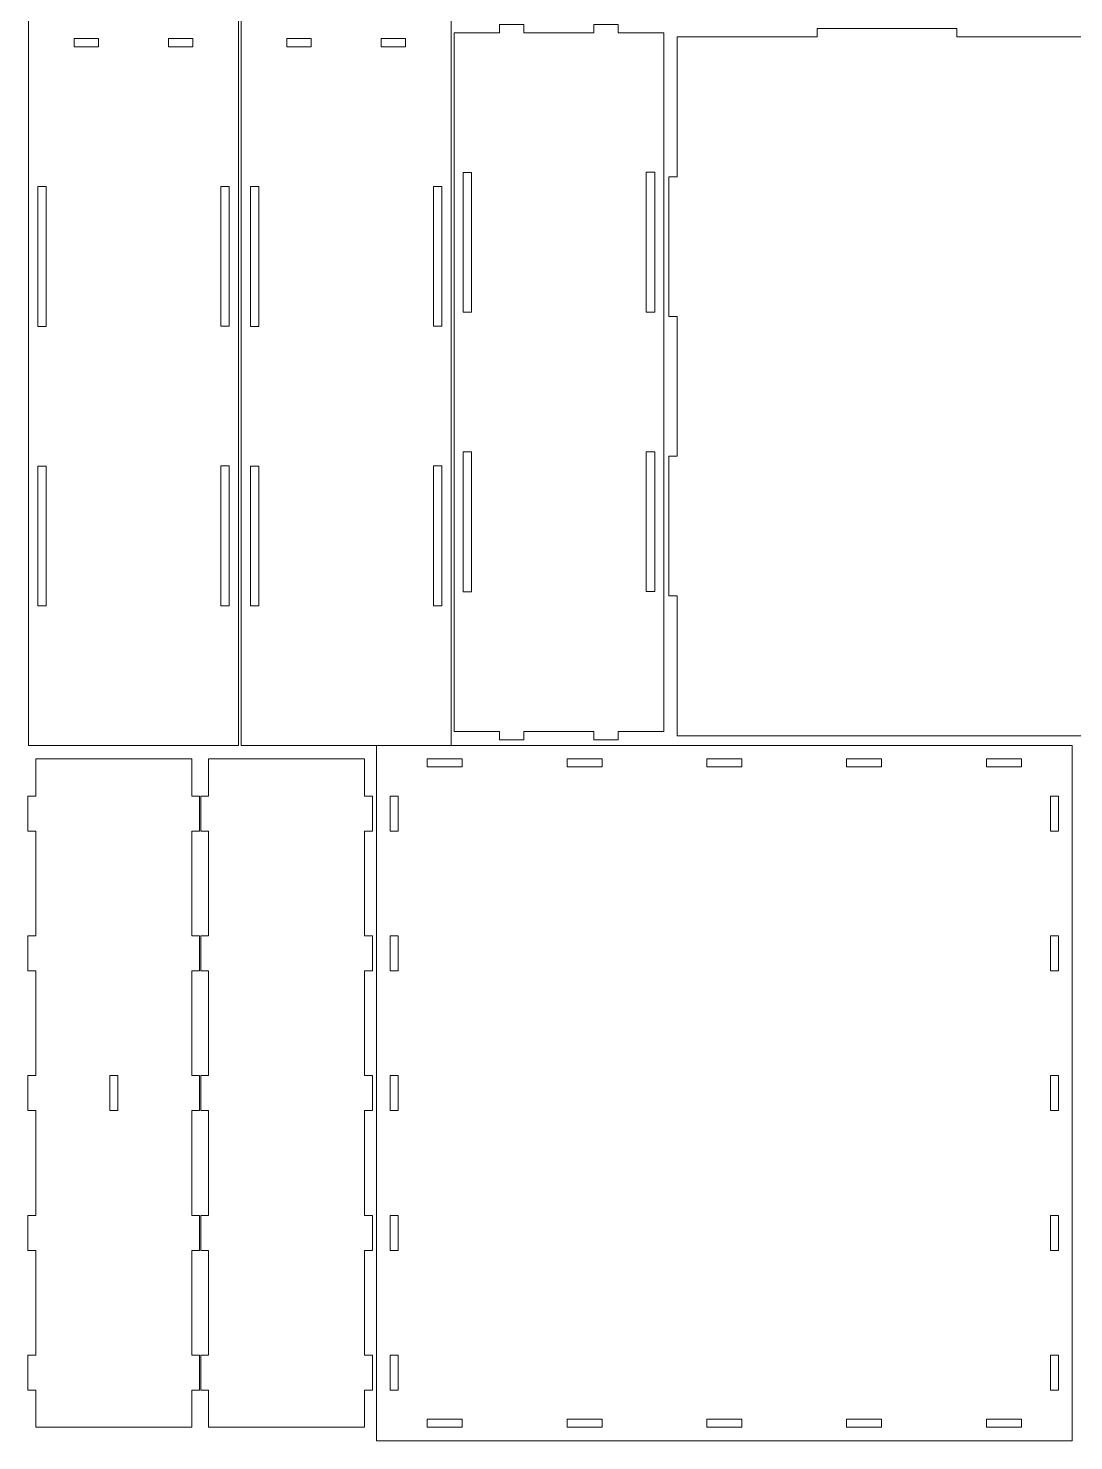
# Model space of a CAD drawing. Header units: millimetres. Extents: x -599 to 1818, y -719 to 408.
# Drawn here: x 0.1 to 299.3, y -199 to 205.3 of the extents above; entities that cross this region are included whole.
import ezdxf

# ---------------------------------------------------------------- set-up
doc = ezdxf.new("R2010")
doc.units = ezdxf.units.MM
doc.header["$MEASUREMENT"] = 0
doc.layers.add('Layer 1', color=7, linetype='Continuous')

msp = doc.modelspace()

# ---------------------------------------------------------------- linework, layer by layer
at = {"layer": 'Layer 1', "color": 250, "lineweight": 18}
for points, knots in [([(0.2272, 208), (0.2272, 208), (60.2271, 208), (60.2271, 208), (60.2271, 208), (60.2271, 208), (60.2271, 0), (60.2271, 0), (60.2271, 0), (60.2271, 0), (0.2272, 0), (0.2272, 0), (0.2272, 0), (0.2272, 0), (0.2272, 208), (0.2272, 208)], [0, 0, 0, 0, 0.2, 0.2, 0.2, 0.2, 0.4, 0.4, 0.4, 0.4, 0.6, 0.6, 0.6, 0.6, 1, 1, 1, 1]), ([(61.0816, 208), (61.0816, 208), (121.0817, 208), (121.0817, 208), (121.0817, 208), (121.0817, 208), (121.0817, 0), (121.0817, 0), (121.0817, 0), (121.0817, 0), (61.0816, 0), (61.0816, 0), (61.0816, 0), (61.0816, 0), (61.0816, 208), (61.0816, 208)], [0, 0, 0, 0, 0.2, 0.2, 0.2, 0.2, 0.4, 0.4, 0.4, 0.4, 0.6, 0.6, 0.6, 0.6, 1, 1, 1, 1]), ([(121.9591, 4), (121.9591, 4), (121.9591, 204), (121.9591, 204), (121.9591, 204), (121.9591, 204), (134.9715, 204), (134.9715, 204), (134.9715, 204), (134.9715, 204), (134.9715, 206.4), (134.9715, 206.4), (134.9715, 206.4), (134.9715, 206.4), (141.9565, 206.4), (141.9565, 206.4), (141.9565, 206.4), (141.9565, 206.4), (141.9565, 204), (141.9565, 204), (141.9565, 204), (141.9565, 204), (161.9616, 204), (161.9616, 204), (161.9616, 204), (161.9616, 204), (161.9616, 206.4), (161.9616, 206.4), (161.9616, 206.4), (161.9616, 206.4), (168.9466, 206.4), (168.9466, 206.4), (168.9466, 206.4), (168.9466, 206.4), (168.9466, 204), (168.9466, 204), (168.9466, 204), (168.9466, 204), (181.959, 204), (181.959, 204), (181.959, 204), (181.959, 204), (181.959, 4), (181.959, 4), (181.959, 4), (181.959, 4), (168.9466, 4), (168.9466, 4), (168.9466, 4), (168.9466, 4), (168.9466, 1.6), (168.9466, 1.6), (168.9466, 1.6), (168.9466, 1.6), (161.9616, 1.6), (161.9616, 1.6), (161.9616, 1.6), (161.9616, 1.6), (161.9616, 4), (161.9616, 4), (161.9616, 4), (161.9616, 4), (141.9565, 4), (141.9565, 4), (141.9565, 4), (141.9565, 4), (141.9565, 1.6), (141.9565, 1.6), (141.9565, 1.6), (141.9565, 1.6), (134.9715, 1.6), (134.9715, 1.6), (134.9715, 1.6), (134.9715, 1.6), (134.9715, 4), (134.9715, 4), (134.9715, 4), (134.9715, 4), (121.9591, 4), (121.9591, 4)], [0, 0, 0, 0, 0.04761905, 0.04761905, 0.04761905, 0.04761905, 0.0952381, 0.0952381, 0.0952381, 0.0952381, 0.14285714, 0.14285714, 0.14285714, 0.14285714, 0.19047619, 0.19047619, 0.19047619, 0.19047619, 0.23809524, 0.23809524, 0.23809524, 0.23809524, 0.28571429, 0.28571429, 0.28571429, 0.28571429, 0.33333333, 0.33333333, 0.33333333, 0.33333333, 0.38095238, 0.38095238, 0.38095238, 0.38095238, 0.42857143, 0.42857143, 0.42857143, 0.42857143, 0.47619048, 0.47619048, 0.47619048, 0.47619048, 0.52380952, 0.52380952, 0.52380952, 0.52380952, 0.57142857, 0.57142857, 0.57142857, 0.57142857, 0.61904762, 0.61904762, 0.61904762, 0.61904762, 0.66666667, 0.66666667, 0.66666667, 0.66666667, 0.71428571, 0.71428571, 0.71428571, 0.71428571, 0.76190476, 0.76190476, 0.76190476, 0.76190476, 0.80952381, 0.80952381, 0.80952381, 0.80952381, 0.85714286, 0.85714286, 0.85714286, 0.85714286, 0.9047619, 0.9047619, 0.9047619, 0.9047619, 1, 1, 1, 1]), ([(13.2368, 202.3472), (13.2368, 202.3472), (20.2218, 202.3472), (20.2218, 202.3472), (20.2218, 202.3472), (20.2218, 202.3472), (20.2218, 199.9472), (20.2218, 199.9472), (20.2218, 199.9472), (20.2218, 199.9472), (13.2368, 199.9472), (13.2368, 199.9472), (13.2368, 199.9472), (13.2368, 199.9472), (13.2368, 202.3472), (13.2368, 202.3472)], [0, 0, 0, 0, 0.2, 0.2, 0.2, 0.2, 0.4, 0.4, 0.4, 0.4, 0.6, 0.6, 0.6, 0.6, 1, 1, 1, 1]), ([(40.2268, 202.3472), (40.2268, 202.3472), (47.2118, 202.3472), (47.2118, 202.3472), (47.2118, 202.3472), (47.2118, 202.3472), (47.2118, 199.9472), (47.2118, 199.9472), (47.2118, 199.9472), (47.2118, 199.9472), (40.2268, 199.9472), (40.2268, 199.9472), (40.2268, 199.9472), (40.2268, 199.9472), (40.2268, 202.3472), (40.2268, 202.3472)], [0, 0, 0, 0, 0.2, 0.2, 0.2, 0.2, 0.4, 0.4, 0.4, 0.4, 0.6, 0.6, 0.6, 0.6, 1, 1, 1, 1]), ([(74.0912, 202.3472), (74.0912, 202.3472), (81.0762, 202.3472), (81.0762, 202.3472), (81.0762, 202.3472), (81.0762, 202.3472), (81.0762, 199.9472), (81.0762, 199.9472), (81.0762, 199.9472), (81.0762, 199.9472), (74.0912, 199.9472), (74.0912, 199.9472), (74.0912, 199.9472), (74.0912, 199.9472), (74.0912, 202.3472), (74.0912, 202.3472)], [0, 0, 0, 0, 0.2, 0.2, 0.2, 0.2, 0.4, 0.4, 0.4, 0.4, 0.6, 0.6, 0.6, 0.6, 1, 1, 1, 1]), ([(101.0812, 202.3472), (101.0812, 202.3472), (108.0662, 202.3472), (108.0662, 202.3472), (108.0662, 202.3472), (108.0662, 202.3472), (108.0662, 199.9472), (108.0662, 199.9472), (108.0662, 199.9472), (108.0662, 199.9472), (101.0812, 199.9472), (101.0812, 199.9472), (101.0812, 199.9472), (101.0812, 199.9472), (101.0812, 202.3472), (101.0812, 202.3472)], [0, 0, 0, 0, 0.2, 0.2, 0.2, 0.2, 0.4, 0.4, 0.4, 0.4, 0.6, 0.6, 0.6, 0.6, 1, 1, 1, 1]), ([(185.8112, 202.8), (185.8112, 202.8), (225.8112, 202.8), (225.8112, 202.8), (225.8112, 202.8), (225.8112, 202.8), (225.8112, 205.2), (225.8112, 205.2), (225.8112, 205.2), (225.8112, 205.2), (265.8111, 205.2), (265.8111, 205.2), (265.8111, 205.2), (265.8111, 205.2), (265.8111, 202.8), (265.8111, 202.8), (265.8111, 202.8), (265.8111, 202.8), (305.811, 202.8), (305.811, 202.8), (305.811, 202.8), (305.811, 202.8), (305.811, 205.2), (305.811, 205.2), (305.811, 205.2), (305.811, 205.2), (345.8111, 205.2), (345.8111, 205.2), (345.8111, 205.2), (345.8111, 205.2), (345.8111, 202.8), (345.8111, 202.8), (345.8111, 202.8), (345.8111, 202.8), (385.8111, 202.8), (385.8111, 202.8), (385.8111, 202.8), (385.8111, 202.8), (385.8111, 162.8), (385.8111, 162.8), (385.8111, 162.8), (385.8111, 162.8), (388.211, 162.8), (388.211, 162.8), (388.211, 162.8), (388.211, 162.8), (388.211, 122.8), (388.211, 122.8), (388.211, 122.8), (388.211, 122.8), (385.8111, 122.8), (385.8111, 122.8), (385.8111, 122.8), (385.8111, 122.8), (385.8111, 82.8), (385.8111, 82.8), (385.8111, 82.8), (385.8111, 82.8), (388.211, 82.8), (388.211, 82.8), (388.211, 82.8), (388.211, 82.8), (388.211, 42.8), (388.211, 42.8), (388.211, 42.8), (388.211, 42.8), (385.8111, 42.8), (385.8111, 42.8), (385.8111, 42.8), (385.8111, 42.8), (385.8111, 2.8), (385.8111, 2.8), (385.8111, 2.8), (385.8111, 2.8), (185.8112, 2.8), (185.8112, 2.8), (185.8112, 2.8), (185.8112, 2.8), (185.8112, 42.8), (185.8112, 42.8), (185.8112, 42.8), (185.8112, 42.8), (183.4111, 42.8), (183.4111, 42.8), (183.4111, 42.8), (183.4111, 42.8), (183.4111, 82.8), (183.4111, 82.8), (183.4111, 82.8), (183.4111, 82.8), (185.8112, 82.8), (185.8112, 82.8), (185.8112, 82.8), (185.8112, 82.8), (185.8112, 122.8), (185.8112, 122.8), (185.8112, 122.8), (185.8112, 122.8), (183.4111, 122.8), (183.4111, 122.8), (183.4111, 122.8), (183.4111, 122.8), (183.4111, 162.8), (183.4111, 162.8), (183.4111, 162.8), (183.4111, 162.8), (185.8112, 162.8), (185.8112, 162.8), (185.8112, 162.8), (185.8112, 162.8), (185.8112, 202.8), (185.8112, 202.8)], [0, 0, 0, 0, 0.03448276, 0.03448276, 0.03448276, 0.03448276, 0.06896552, 0.06896552, 0.06896552, 0.06896552, 0.10344828, 0.10344828, 0.10344828, 0.10344828, 0.13793103, 0.13793103, 0.13793103, 0.13793103, 0.17241379, 0.17241379, 0.17241379, 0.17241379, 0.20689655, 0.20689655, 0.20689655, 0.20689655, 0.24137931, 0.24137931, 0.24137931, 0.24137931, 0.27586207, 0.27586207, 0.27586207, 0.27586207, 0.31034483, 0.31034483, 0.31034483, 0.31034483, 0.34482759, 0.34482759, 0.34482759, 0.34482759, 0.37931034, 0.37931034, 0.37931034, 0.37931034, 0.4137931, 0.4137931, 0.4137931, 0.4137931, 0.44827586, 0.44827586, 0.44827586, 0.44827586, 0.48275862, 0.48275862, 0.48275862, 0.48275862, 0.51724138, 0.51724138, 0.51724138, 0.51724138, 0.55172414, 0.55172414, 0.55172414, 0.55172414, 0.5862069, 0.5862069, 0.5862069, 0.5862069, 0.62068966, 0.62068966, 0.62068966, 0.62068966, 0.65517241, 0.65517241, 0.65517241, 0.65517241, 0.68965517, 0.68965517, 0.68965517, 0.68965517, 0.72413793, 0.72413793, 0.72413793, 0.72413793, 0.75862069, 0.75862069, 0.75862069, 0.75862069, 0.79310345, 0.79310345, 0.79310345, 0.79310345, 0.82758621, 0.82758621, 0.82758621, 0.82758621, 0.86206897, 0.86206897, 0.86206897, 0.86206897, 0.89655172, 0.89655172, 0.89655172, 0.89655172, 0.93103448, 0.93103448, 0.93103448, 0.93103448, 1, 1, 1, 1]), ([(124.5591, 164), (124.5591, 164), (126.959, 164), (126.959, 164), (126.959, 164), (126.959, 164), (126.959, 124), (126.959, 124), (126.959, 124), (126.959, 124), (124.5591, 124), (124.5591, 124), (124.5591, 124), (124.5591, 124), (124.5591, 164), (124.5591, 164)], [0, 0, 0, 0, 0.2, 0.2, 0.2, 0.2, 0.4, 0.4, 0.4, 0.4, 0.6, 0.6, 0.6, 0.6, 1, 1, 1, 1]), ([(176.9591, 164.0527), (176.9591, 164.0527), (179.359, 164.0527), (179.359, 164.0527), (179.359, 164.0527), (179.359, 164.0527), (179.359, 124.0527), (179.359, 124.0527), (179.359, 124.0527), (179.359, 124.0527), (176.9591, 124.0527), (176.9591, 124.0527), (176.9591, 124.0527), (176.9591, 124.0527), (176.9591, 164.0527), (176.9591, 164.0527)], [0, 0, 0, 0, 0.2, 0.2, 0.2, 0.2, 0.4, 0.4, 0.4, 0.4, 0.6, 0.6, 0.6, 0.6, 1, 1, 1, 1]), ([(5.2272, 159.9472), (5.2272, 159.9472), (2.8272, 159.9472), (2.8272, 159.9472), (2.8272, 159.9472), (2.8272, 159.9472), (2.8272, 119.9472), (2.8272, 119.9472), (2.8272, 119.9472), (2.8272, 119.9472), (5.2272, 119.9472), (5.2272, 119.9472), (5.2272, 119.9472), (5.2272, 119.9472), (5.2272, 159.9472), (5.2272, 159.9472)], [0, 0, 0, 0, 0.2, 0.2, 0.2, 0.2, 0.4, 0.4, 0.4, 0.4, 0.6, 0.6, 0.6, 0.6, 1, 1, 1, 1]), ([(55.2272, 159.9999), (55.2272, 159.9999), (57.6271, 159.9999), (57.6271, 159.9999), (57.6271, 159.9999), (57.6271, 159.9999), (57.6271, 119.9999), (57.6271, 119.9999), (57.6271, 119.9999), (57.6271, 119.9999), (55.2272, 119.9999), (55.2272, 119.9999), (55.2272, 119.9999), (55.2272, 119.9999), (55.2272, 159.9999), (55.2272, 159.9999)], [0, 0, 0, 0, 0.2, 0.2, 0.2, 0.2, 0.4, 0.4, 0.4, 0.4, 0.6, 0.6, 0.6, 0.6, 1, 1, 1, 1]), ([(66.0816, 159.9472), (66.0816, 159.9472), (63.6817, 159.9472), (63.6817, 159.9472), (63.6817, 159.9472), (63.6817, 159.9472), (63.6817, 119.9472), (63.6817, 119.9472), (63.6817, 119.9472), (63.6817, 119.9472), (66.0816, 119.9472), (66.0816, 119.9472), (66.0816, 119.9472), (66.0816, 119.9472), (66.0816, 159.9472), (66.0816, 159.9472)], [0, 0, 0, 0, 0.2, 0.2, 0.2, 0.2, 0.4, 0.4, 0.4, 0.4, 0.6, 0.6, 0.6, 0.6, 1, 1, 1, 1]), ([(116.0816, 159.9999), (116.0816, 159.9999), (118.4817, 159.9999), (118.4817, 159.9999), (118.4817, 159.9999), (118.4817, 159.9999), (118.4817, 119.9999), (118.4817, 119.9999), (118.4817, 119.9999), (118.4817, 119.9999), (116.0816, 119.9999), (116.0816, 119.9999), (116.0816, 119.9999), (116.0816, 119.9999), (116.0816, 159.9999), (116.0816, 159.9999)], [0, 0, 0, 0, 0.2, 0.2, 0.2, 0.2, 0.4, 0.4, 0.4, 0.4, 0.6, 0.6, 0.6, 0.6, 1, 1, 1, 1]), ([(124.5591, 84), (124.5591, 84), (126.959, 84), (126.959, 84), (126.959, 84), (126.959, 84), (126.959, 44), (126.959, 44), (126.959, 44), (126.959, 44), (124.5591, 44), (124.5591, 44), (124.5591, 44), (124.5591, 44), (124.5591, 84), (124.5591, 84)], [0, 0, 0, 0, 0.2, 0.2, 0.2, 0.2, 0.4, 0.4, 0.4, 0.4, 0.6, 0.6, 0.6, 0.6, 1, 1, 1, 1]), ([(176.9591, 84.0527), (176.9591, 84.0527), (179.359, 84.0527), (179.359, 84.0527), (179.359, 84.0527), (179.359, 84.0527), (179.359, 44.0527), (179.359, 44.0527), (179.359, 44.0527), (179.359, 44.0527), (176.9591, 44.0527), (176.9591, 44.0527), (176.9591, 44.0527), (176.9591, 44.0527), (176.9591, 84.0527), (176.9591, 84.0527)], [0, 0, 0, 0, 0.2, 0.2, 0.2, 0.2, 0.4, 0.4, 0.4, 0.4, 0.6, 0.6, 0.6, 0.6, 1, 1, 1, 1]), ([(5.2272, 79.9472), (5.2272, 79.9472), (2.8272, 79.9472), (2.8272, 79.9472), (2.8272, 79.9472), (2.8272, 79.9472), (2.8272, 39.9472), (2.8272, 39.9472), (2.8272, 39.9472), (2.8272, 39.9472), (5.2272, 39.9472), (5.2272, 39.9472), (5.2272, 39.9472), (5.2272, 39.9472), (5.2272, 79.9472), (5.2272, 79.9472)], [0, 0, 0, 0, 0.2, 0.2, 0.2, 0.2, 0.4, 0.4, 0.4, 0.4, 0.6, 0.6, 0.6, 0.6, 1, 1, 1, 1]), ([(55.2272, 79.9999), (55.2272, 79.9999), (57.6271, 79.9999), (57.6271, 79.9999), (57.6271, 79.9999), (57.6271, 79.9999), (57.6271, 39.9999), (57.6271, 39.9999), (57.6271, 39.9999), (57.6271, 39.9999), (55.2272, 39.9999), (55.2272, 39.9999), (55.2272, 39.9999), (55.2272, 39.9999), (55.2272, 79.9999), (55.2272, 79.9999)], [0, 0, 0, 0, 0.2, 0.2, 0.2, 0.2, 0.4, 0.4, 0.4, 0.4, 0.6, 0.6, 0.6, 0.6, 1, 1, 1, 1]), ([(66.0816, 79.9472), (66.0816, 79.9472), (63.6817, 79.9472), (63.6817, 79.9472), (63.6817, 79.9472), (63.6817, 79.9472), (63.6817, 39.9472), (63.6817, 39.9472), (63.6817, 39.9472), (63.6817, 39.9472), (66.0816, 39.9472), (66.0816, 39.9472), (66.0816, 39.9472), (66.0816, 39.9472), (66.0816, 79.9472), (66.0816, 79.9472)], [0, 0, 0, 0, 0.2, 0.2, 0.2, 0.2, 0.4, 0.4, 0.4, 0.4, 0.6, 0.6, 0.6, 0.6, 1, 1, 1, 1]), ([(116.0816, 79.9999), (116.0816, 79.9999), (118.4817, 79.9999), (118.4817, 79.9999), (118.4817, 79.9999), (118.4817, 79.9999), (118.4817, 39.9999), (118.4817, 39.9999), (118.4817, 39.9999), (118.4817, 39.9999), (116.0816, 39.9999), (116.0816, 39.9999), (116.0816, 39.9999), (116.0816, 39.9999), (116.0816, 79.9999), (116.0816, 79.9999)], [0, 0, 0, 0, 0.2, 0.2, 0.2, 0.2, 0.4, 0.4, 0.4, 0.4, 0.6, 0.6, 0.6, 0.6, 1, 1, 1, 1]), ([(298.7824, -199), (298.7824, -199), (99.7824, -199), (99.7824, -199), (99.7824, -199), (99.7824, -199), (99.7824, 0), (99.7824, 0), (99.7824, 0), (99.7824, 0), (298.7824, 0), (298.7824, 0), (298.7824, 0), (298.7824, 0), (298.7824, -199), (298.7824, -199)], [0, 0, 0, 0, 0.2, 0.2, 0.2, 0.2, 0.4, 0.4, 0.4, 0.4, 0.6, 0.6, 0.6, 0.6, 1, 1, 1, 1]), ([(46.8727, -3.8637), (46.8727, -3.8637), (2.2727, -3.8637), (2.2727, -3.8637), (2.2727, -3.8637), (2.2727, -3.8637), (2.2727, -14.5), (2.2727, -14.5), (2.2727, -14.5), (2.2727, -14.5), (0, -14.5), (0, -14.5), (0, -14.5), (0, -14.5), (0, -24.5), (0, -24.5), (0, -24.5), (0, -24.5), (2.2727, -24.5), (2.2727, -24.5), (2.2727, -24.5), (2.2727, -24.5), (2.2727, -54.5), (2.2727, -54.5), (2.2727, -54.5), (2.2727, -54.5), (0, -54.5), (0, -54.5), (0, -54.5), (0, -54.5), (0, -64.5), (0, -64.5), (0, -64.5), (0, -64.5), (2.2727, -64.5), (2.2727, -64.5), (2.2727, -64.5), (2.2727, -64.5), (2.2727, -94.5), (2.2727, -94.5), (2.2727, -94.5), (2.2727, -94.5), (0, -94.5), (0, -94.5), (0, -94.5), (0, -94.5), (0, -104.5), (0, -104.5), (0, -104.5), (0, -104.5), (2.2727, -104.5), (2.2727, -104.5), (2.2727, -104.5), (2.2727, -104.5), (2.2727, -134.5), (2.2727, -134.5), (2.2727, -134.5), (2.2727, -134.5), (0, -134.5), (0, -134.5), (0, -134.5), (0, -134.5), (0, -144.5), (0, -144.5), (0, -144.5), (0, -144.5), (2.2727, -144.5), (2.2727, -144.5), (2.2727, -144.5), (2.2727, -144.5), (2.2727, -174.5), (2.2727, -174.5), (2.2727, -174.5), (2.2727, -174.5), (0, -174.5), (0, -174.5), (0, -174.5), (0, -174.5), (0, -184.5), (0, -184.5), (0, -184.5), (0, -184.5), (2.2727, -184.5), (2.2727, -184.5), (2.2727, -184.5), (2.2727, -184.5), (2.2727, -195.1363), (2.2727, -195.1363), (2.2727, -195.1363), (2.2727, -195.1363), (46.8727, -195.1363), (46.8727, -195.1363), (46.8727, -195.1363), (46.8727, -195.1363), (46.8727, -184.5), (46.8727, -184.5), (46.8727, -184.5), (46.8727, -184.5), (49.1454, -184.5), (49.1454, -184.5), (49.1454, -184.5), (49.1454, -184.5), (49.1454, -174.5), (49.1454, -174.5), (49.1454, -174.5), (49.1454, -174.5), (46.8727, -174.5), (46.8727, -174.5), (46.8727, -174.5), (46.8727, -174.5), (46.8727, -144.5), (46.8727, -144.5), (46.8727, -144.5), (46.8727, -144.5), (49.1454, -144.5), (49.1454, -144.5), (49.1454, -144.5), (49.1454, -144.5), (49.1454, -134.5), (49.1454, -134.5), (49.1454, -134.5), (49.1454, -134.5), (46.8727, -134.5), (46.8727, -134.5), (46.8727, -134.5), (46.8727, -134.5), (46.8727, -104.5), (46.8727, -104.5), (46.8727, -104.5), (46.8727, -104.5), (49.1454, -104.5), (49.1454, -104.5), (49.1454, -104.5), (49.1454, -104.5), (49.1454, -94.5), (49.1454, -94.5), (49.1454, -94.5), (49.1454, -94.5), (46.8727, -94.5), (46.8727, -94.5), (46.8727, -94.5), (46.8727, -94.5), (46.8727, -64.5), (46.8727, -64.5), (46.8727, -64.5), (46.8727, -64.5), (49.1454, -64.5), (49.1454, -64.5), (49.1454, -64.5), (49.1454, -64.5), (49.1454, -54.5), (49.1454, -54.5), (49.1454, -54.5), (49.1454, -54.5), (46.8727, -54.5), (46.8727, -54.5), (46.8727, -54.5), (46.8727, -54.5), (46.8727, -24.5), (46.8727, -24.5), (46.8727, -24.5), (46.8727, -24.5), (49.1454, -24.5), (49.1454, -24.5), (49.1454, -24.5), (49.1454, -24.5), (49.1454, -14.5), (49.1454, -14.5), (49.1454, -14.5), (49.1454, -14.5), (46.8727, -14.5), (46.8727, -14.5), (46.8727, -14.5), (46.8727, -14.5), (46.8727, -3.8637), (46.8727, -3.8637)], [0, 0, 0, 0, 0.02222222, 0.02222222, 0.02222222, 0.02222222, 0.04444444, 0.04444444, 0.04444444, 0.04444444, 0.06666667, 0.06666667, 0.06666667, 0.06666667, 0.08888889, 0.08888889, 0.08888889, 0.08888889, 0.11111111, 0.11111111, 0.11111111, 0.11111111, 0.13333333, 0.13333333, 0.13333333, 0.13333333, 0.15555556, 0.15555556, 0.15555556, 0.15555556, 0.17777778, 0.17777778, 0.17777778, 0.17777778, 0.2, 0.2, 0.2, 0.2, 0.22222222, 0.22222222, 0.22222222, 0.22222222, 0.24444444, 0.24444444, 0.24444444, 0.24444444, 0.26666667, 0.26666667, 0.26666667, 0.26666667, 0.28888889, 0.28888889, 0.28888889, 0.28888889, 0.31111111, 0.31111111, 0.31111111, 0.31111111, 0.33333333, 0.33333333, 0.33333333, 0.33333333, 0.35555556, 0.35555556, 0.35555556, 0.35555556, 0.37777778, 0.37777778, 0.37777778, 0.37777778, 0.4, 0.4, 0.4, 0.4, 0.42222222, 0.42222222, 0.42222222, 0.42222222, 0.44444444, 0.44444444, 0.44444444, 0.44444444, 0.46666667, 0.46666667, 0.46666667, 0.46666667, 0.48888889, 0.48888889, 0.48888889, 0.48888889, 0.51111111, 0.51111111, 0.51111111, 0.51111111, 0.53333333, 0.53333333, 0.53333333, 0.53333333, 0.55555556, 0.55555556, 0.55555556, 0.55555556, 0.57777778, 0.57777778, 0.57777778, 0.57777778, 0.6, 0.6, 0.6, 0.6, 0.62222222, 0.62222222, 0.62222222, 0.62222222, 0.64444444, 0.64444444, 0.64444444, 0.64444444, 0.66666667, 0.66666667, 0.66666667, 0.66666667, 0.68888889, 0.68888889, 0.68888889, 0.68888889, 0.71111111, 0.71111111, 0.71111111, 0.71111111, 0.73333333, 0.73333333, 0.73333333, 0.73333333, 0.75555556, 0.75555556, 0.75555556, 0.75555556, 0.77777778, 0.77777778, 0.77777778, 0.77777778, 0.8, 0.8, 0.8, 0.8, 0.82222222, 0.82222222, 0.82222222, 0.82222222, 0.84444444, 0.84444444, 0.84444444, 0.84444444, 0.86666667, 0.86666667, 0.86666667, 0.86666667, 0.88888889, 0.88888889, 0.88888889, 0.88888889, 0.91111111, 0.91111111, 0.91111111, 0.91111111, 0.93333333, 0.93333333, 0.93333333, 0.93333333, 0.95555556, 0.95555556, 0.95555556, 0.95555556, 1, 1, 1, 1]), ([(96.3309, -3.8637), (96.3309, -3.8637), (51.7309, -3.8637), (51.7309, -3.8637), (51.7309, -3.8637), (51.7309, -3.8637), (51.7309, -14.5), (51.7309, -14.5), (51.7309, -14.5), (51.7309, -14.5), (49.4582, -14.5), (49.4582, -14.5), (49.4582, -14.5), (49.4582, -14.5), (49.4582, -24.5), (49.4582, -24.5), (49.4582, -24.5), (49.4582, -24.5), (51.7309, -24.5), (51.7309, -24.5), (51.7309, -24.5), (51.7309, -24.5), (51.7309, -54.5), (51.7309, -54.5), (51.7309, -54.5), (51.7309, -54.5), (49.4582, -54.5), (49.4582, -54.5), (49.4582, -54.5), (49.4582, -54.5), (49.4582, -64.5), (49.4582, -64.5), (49.4582, -64.5), (49.4582, -64.5), (51.7309, -64.5), (51.7309, -64.5), (51.7309, -64.5), (51.7309, -64.5), (51.7309, -94.5), (51.7309, -94.5), (51.7309, -94.5), (51.7309, -94.5), (49.4582, -94.5), (49.4582, -94.5), (49.4582, -94.5), (49.4582, -94.5), (49.4582, -104.5), (49.4582, -104.5), (49.4582, -104.5), (49.4582, -104.5), (51.7309, -104.5), (51.7309, -104.5), (51.7309, -104.5), (51.7309, -104.5), (51.7309, -134.5), (51.7309, -134.5), (51.7309, -134.5), (51.7309, -134.5), (49.4582, -134.5), (49.4582, -134.5), (49.4582, -134.5), (49.4582, -134.5), (49.4582, -144.5), (49.4582, -144.5), (49.4582, -144.5), (49.4582, -144.5), (51.7309, -144.5), (51.7309, -144.5), (51.7309, -144.5), (51.7309, -144.5), (51.7309, -174.5), (51.7309, -174.5), (51.7309, -174.5), (51.7309, -174.5), (49.4582, -174.5), (49.4582, -174.5), (49.4582, -174.5), (49.4582, -174.5), (49.4582, -184.5), (49.4582, -184.5), (49.4582, -184.5), (49.4582, -184.5), (51.7309, -184.5), (51.7309, -184.5), (51.7309, -184.5), (51.7309, -184.5), (51.7309, -195.1363), (51.7309, -195.1363), (51.7309, -195.1363), (51.7309, -195.1363), (96.3309, -195.1363), (96.3309, -195.1363), (96.3309, -195.1363), (96.3309, -195.1363), (96.3309, -184.5), (96.3309, -184.5), (96.3309, -184.5), (96.3309, -184.5), (98.6036, -184.5), (98.6036, -184.5), (98.6036, -184.5), (98.6036, -184.5), (98.6036, -174.5), (98.6036, -174.5), (98.6036, -174.5), (98.6036, -174.5), (96.3309, -174.5), (96.3309, -174.5), (96.3309, -174.5), (96.3309, -174.5), (96.3309, -144.5), (96.3309, -144.5), (96.3309, -144.5), (96.3309, -144.5), (98.6036, -144.5), (98.6036, -144.5), (98.6036, -144.5), (98.6036, -144.5), (98.6036, -134.5), (98.6036, -134.5), (98.6036, -134.5), (98.6036, -134.5), (96.3309, -134.5), (96.3309, -134.5), (96.3309, -134.5), (96.3309, -134.5), (96.3309, -104.5), (96.3309, -104.5), (96.3309, -104.5), (96.3309, -104.5), (98.6036, -104.5), (98.6036, -104.5), (98.6036, -104.5), (98.6036, -104.5), (98.6036, -94.5), (98.6036, -94.5), (98.6036, -94.5), (98.6036, -94.5), (96.3309, -94.5), (96.3309, -94.5), (96.3309, -94.5), (96.3309, -94.5), (96.3309, -64.5), (96.3309, -64.5), (96.3309, -64.5), (96.3309, -64.5), (98.6036, -64.5), (98.6036, -64.5), (98.6036, -64.5), (98.6036, -64.5), (98.6036, -54.5), (98.6036, -54.5), (98.6036, -54.5), (98.6036, -54.5), (96.3309, -54.5), (96.3309, -54.5), (96.3309, -54.5), (96.3309, -54.5), (96.3309, -24.5), (96.3309, -24.5), (96.3309, -24.5), (96.3309, -24.5), (98.6036, -24.5), (98.6036, -24.5), (98.6036, -24.5), (98.6036, -24.5), (98.6036, -14.5), (98.6036, -14.5), (98.6036, -14.5), (98.6036, -14.5), (96.3309, -14.5), (96.3309, -14.5), (96.3309, -14.5), (96.3309, -14.5), (96.3309, -3.8637), (96.3309, -3.8637)], [0, 0, 0, 0, 0.02222222, 0.02222222, 0.02222222, 0.02222222, 0.04444444, 0.04444444, 0.04444444, 0.04444444, 0.06666667, 0.06666667, 0.06666667, 0.06666667, 0.08888889, 0.08888889, 0.08888889, 0.08888889, 0.11111111, 0.11111111, 0.11111111, 0.11111111, 0.13333333, 0.13333333, 0.13333333, 0.13333333, 0.15555556, 0.15555556, 0.15555556, 0.15555556, 0.17777778, 0.17777778, 0.17777778, 0.17777778, 0.2, 0.2, 0.2, 0.2, 0.22222222, 0.22222222, 0.22222222, 0.22222222, 0.24444444, 0.24444444, 0.24444444, 0.24444444, 0.26666667, 0.26666667, 0.26666667, 0.26666667, 0.28888889, 0.28888889, 0.28888889, 0.28888889, 0.31111111, 0.31111111, 0.31111111, 0.31111111, 0.33333333, 0.33333333, 0.33333333, 0.33333333, 0.35555556, 0.35555556, 0.35555556, 0.35555556, 0.37777778, 0.37777778, 0.37777778, 0.37777778, 0.4, 0.4, 0.4, 0.4, 0.42222222, 0.42222222, 0.42222222, 0.42222222, 0.44444444, 0.44444444, 0.44444444, 0.44444444, 0.46666667, 0.46666667, 0.46666667, 0.46666667, 0.48888889, 0.48888889, 0.48888889, 0.48888889, 0.51111111, 0.51111111, 0.51111111, 0.51111111, 0.53333333, 0.53333333, 0.53333333, 0.53333333, 0.55555556, 0.55555556, 0.55555556, 0.55555556, 0.57777778, 0.57777778, 0.57777778, 0.57777778, 0.6, 0.6, 0.6, 0.6, 0.62222222, 0.62222222, 0.62222222, 0.62222222, 0.64444444, 0.64444444, 0.64444444, 0.64444444, 0.66666667, 0.66666667, 0.66666667, 0.66666667, 0.68888889, 0.68888889, 0.68888889, 0.68888889, 0.71111111, 0.71111111, 0.71111111, 0.71111111, 0.73333333, 0.73333333, 0.73333333, 0.73333333, 0.75555556, 0.75555556, 0.75555556, 0.75555556, 0.77777778, 0.77777778, 0.77777778, 0.77777778, 0.8, 0.8, 0.8, 0.8, 0.82222222, 0.82222222, 0.82222222, 0.82222222, 0.84444444, 0.84444444, 0.84444444, 0.84444444, 0.86666667, 0.86666667, 0.86666667, 0.86666667, 0.88888889, 0.88888889, 0.88888889, 0.88888889, 0.91111111, 0.91111111, 0.91111111, 0.91111111, 0.93333333, 0.93333333, 0.93333333, 0.93333333, 0.95555556, 0.95555556, 0.95555556, 0.95555556, 1, 1, 1, 1]), ([(124.2824, -3.8637), (124.2824, -3.8637), (124.2824, -6.1364), (124.2824, -6.1364), (124.2824, -6.1364), (124.2824, -6.1364), (114.2825, -6.1364), (114.2825, -6.1364), (114.2825, -6.1364), (114.2825, -6.1364), (114.2825, -3.8637), (114.2825, -3.8637), (114.2825, -3.8637), (114.2825, -3.8637), (124.2824, -3.8637), (124.2824, -3.8637)], [0, 0, 0, 0, 0.2, 0.2, 0.2, 0.2, 0.4, 0.4, 0.4, 0.4, 0.6, 0.6, 0.6, 0.6, 1, 1, 1, 1]), ([(164.2825, -3.8637), (164.2825, -3.8637), (164.2825, -6.1364), (164.2825, -6.1364), (164.2825, -6.1364), (164.2825, -6.1364), (154.2824, -6.1364), (154.2824, -6.1364), (154.2824, -6.1364), (154.2824, -6.1364), (154.2824, -3.8637), (154.2824, -3.8637), (154.2824, -3.8637), (154.2824, -3.8637), (164.2825, -3.8637), (164.2825, -3.8637)], [0, 0, 0, 0, 0.2, 0.2, 0.2, 0.2, 0.4, 0.4, 0.4, 0.4, 0.6, 0.6, 0.6, 0.6, 1, 1, 1, 1]), ([(204.2825, -3.8637), (204.2825, -3.8637), (204.2825, -6.1364), (204.2825, -6.1364), (204.2825, -6.1364), (204.2825, -6.1364), (194.2824, -6.1364), (194.2824, -6.1364), (194.2824, -6.1364), (194.2824, -6.1364), (194.2824, -3.8637), (194.2824, -3.8637), (194.2824, -3.8637), (194.2824, -3.8637), (204.2825, -3.8637), (204.2825, -3.8637)], [0, 0, 0, 0, 0.2, 0.2, 0.2, 0.2, 0.4, 0.4, 0.4, 0.4, 0.6, 0.6, 0.6, 0.6, 1, 1, 1, 1]), ([(244.2824, -3.8637), (244.2824, -3.8637), (244.2824, -6.1364), (244.2824, -6.1364), (244.2824, -6.1364), (244.2824, -6.1364), (234.2825, -6.1364), (234.2825, -6.1364), (234.2825, -6.1364), (234.2825, -6.1364), (234.2825, -3.8637), (234.2825, -3.8637), (234.2825, -3.8637), (234.2825, -3.8637), (244.2824, -3.8637), (244.2824, -3.8637)], [0, 0, 0, 0, 0.2, 0.2, 0.2, 0.2, 0.4, 0.4, 0.4, 0.4, 0.6, 0.6, 0.6, 0.6, 1, 1, 1, 1]), ([(284.2824, -3.8637), (284.2824, -3.8637), (284.2824, -6.1364), (284.2824, -6.1364), (284.2824, -6.1364), (284.2824, -6.1364), (274.2825, -6.1364), (274.2825, -6.1364), (274.2825, -6.1364), (274.2825, -6.1364), (274.2825, -3.8637), (274.2825, -3.8637), (274.2825, -3.8637), (274.2825, -3.8637), (284.2824, -3.8637), (284.2824, -3.8637)], [0, 0, 0, 0, 0.2, 0.2, 0.2, 0.2, 0.4, 0.4, 0.4, 0.4, 0.6, 0.6, 0.6, 0.6, 1, 1, 1, 1]), ([(105.9188, -24.5), (105.9188, -24.5), (103.6461, -24.5), (103.6461, -24.5), (103.6461, -24.5), (103.6461, -24.5), (103.6461, -14.5), (103.6461, -14.5), (103.6461, -14.5), (103.6461, -14.5), (105.9188, -14.5), (105.9188, -14.5), (105.9188, -14.5), (105.9188, -14.5), (105.9188, -24.5), (105.9188, -24.5)], [0, 0, 0, 0, 0.2, 0.2, 0.2, 0.2, 0.4, 0.4, 0.4, 0.4, 0.6, 0.6, 0.6, 0.6, 1, 1, 1, 1]), ([(294.9188, -24.5), (294.9188, -24.5), (292.6461, -24.5), (292.6461, -24.5), (292.6461, -24.5), (292.6461, -24.5), (292.6461, -14.5), (292.6461, -14.5), (292.6461, -14.5), (292.6461, -14.5), (294.9188, -14.5), (294.9188, -14.5), (294.9188, -14.5), (294.9188, -14.5), (294.9188, -24.5), (294.9188, -24.5)], [0, 0, 0, 0, 0.2, 0.2, 0.2, 0.2, 0.4, 0.4, 0.4, 0.4, 0.6, 0.6, 0.6, 0.6, 1, 1, 1, 1]), ([(105.9188, -64.5), (105.9188, -64.5), (103.6461, -64.5), (103.6461, -64.5), (103.6461, -64.5), (103.6461, -64.5), (103.6461, -54.5), (103.6461, -54.5), (103.6461, -54.5), (103.6461, -54.5), (105.9188, -54.5), (105.9188, -54.5), (105.9188, -54.5), (105.9188, -54.5), (105.9188, -64.5), (105.9188, -64.5)], [0, 0, 0, 0, 0.2, 0.2, 0.2, 0.2, 0.4, 0.4, 0.4, 0.4, 0.6, 0.6, 0.6, 0.6, 1, 1, 1, 1]), ([(294.9188, -64.5), (294.9188, -64.5), (292.6461, -64.5), (292.6461, -64.5), (292.6461, -64.5), (292.6461, -64.5), (292.6461, -54.5), (292.6461, -54.5), (292.6461, -54.5), (292.6461, -54.5), (294.9188, -54.5), (294.9188, -54.5), (294.9188, -54.5), (294.9188, -54.5), (294.9188, -64.5), (294.9188, -64.5)], [0, 0, 0, 0, 0.2, 0.2, 0.2, 0.2, 0.4, 0.4, 0.4, 0.4, 0.6, 0.6, 0.6, 0.6, 1, 1, 1, 1]), ([(25.709, -104.5), (25.709, -104.5), (23.4363, -104.5), (23.4363, -104.5), (23.4363, -104.5), (23.4363, -104.5), (23.4363, -94.5), (23.4363, -94.5), (23.4363, -94.5), (23.4363, -94.5), (25.709, -94.5), (25.709, -94.5), (25.709, -94.5), (25.709, -94.5), (25.709, -104.5), (25.709, -104.5)], [0, 0, 0, 0, 0.2, 0.2, 0.2, 0.2, 0.4, 0.4, 0.4, 0.4, 0.6, 0.6, 0.6, 0.6, 1, 1, 1, 1]), ([(105.9188, -104.5), (105.9188, -104.5), (103.6461, -104.5), (103.6461, -104.5), (103.6461, -104.5), (103.6461, -104.5), (103.6461, -94.5), (103.6461, -94.5), (103.6461, -94.5), (103.6461, -94.5), (105.9188, -94.5), (105.9188, -94.5), (105.9188, -94.5), (105.9188, -94.5), (105.9188, -104.5), (105.9188, -104.5)], [0, 0, 0, 0, 0.2, 0.2, 0.2, 0.2, 0.4, 0.4, 0.4, 0.4, 0.6, 0.6, 0.6, 0.6, 1, 1, 1, 1]), ([(294.9188, -104.5), (294.9188, -104.5), (292.6461, -104.5), (292.6461, -104.5), (292.6461, -104.5), (292.6461, -104.5), (292.6461, -94.5), (292.6461, -94.5), (292.6461, -94.5), (292.6461, -94.5), (294.9188, -94.5), (294.9188, -94.5), (294.9188, -94.5), (294.9188, -94.5), (294.9188, -104.5), (294.9188, -104.5)], [0, 0, 0, 0, 0.2, 0.2, 0.2, 0.2, 0.4, 0.4, 0.4, 0.4, 0.6, 0.6, 0.6, 0.6, 1, 1, 1, 1]), ([(105.9188, -144.5), (105.9188, -144.5), (103.6461, -144.5), (103.6461, -144.5), (103.6461, -144.5), (103.6461, -144.5), (103.6461, -134.5), (103.6461, -134.5), (103.6461, -134.5), (103.6461, -134.5), (105.9188, -134.5), (105.9188, -134.5), (105.9188, -134.5), (105.9188, -134.5), (105.9188, -144.5), (105.9188, -144.5)], [0, 0, 0, 0, 0.2, 0.2, 0.2, 0.2, 0.4, 0.4, 0.4, 0.4, 0.6, 0.6, 0.6, 0.6, 1, 1, 1, 1]), ([(294.9188, -144.5), (294.9188, -144.5), (292.6461, -144.5), (292.6461, -144.5), (292.6461, -144.5), (292.6461, -144.5), (292.6461, -134.5), (292.6461, -134.5), (292.6461, -134.5), (292.6461, -134.5), (294.9188, -134.5), (294.9188, -134.5), (294.9188, -134.5), (294.9188, -134.5), (294.9188, -144.5), (294.9188, -144.5)], [0, 0, 0, 0, 0.2, 0.2, 0.2, 0.2, 0.4, 0.4, 0.4, 0.4, 0.6, 0.6, 0.6, 0.6, 1, 1, 1, 1]), ([(105.9188, -184.5), (105.9188, -184.5), (103.6461, -184.5), (103.6461, -184.5), (103.6461, -184.5), (103.6461, -184.5), (103.6461, -174.5), (103.6461, -174.5), (103.6461, -174.5), (103.6461, -174.5), (105.9188, -174.5), (105.9188, -174.5), (105.9188, -174.5), (105.9188, -174.5), (105.9188, -184.5), (105.9188, -184.5)], [0, 0, 0, 0, 0.2, 0.2, 0.2, 0.2, 0.4, 0.4, 0.4, 0.4, 0.6, 0.6, 0.6, 0.6, 1, 1, 1, 1]), ([(294.9188, -184.5), (294.9188, -184.5), (292.6461, -184.5), (292.6461, -184.5), (292.6461, -184.5), (292.6461, -184.5), (292.6461, -174.5), (292.6461, -174.5), (292.6461, -174.5), (292.6461, -174.5), (294.9188, -174.5), (294.9188, -174.5), (294.9188, -174.5), (294.9188, -174.5), (294.9188, -184.5), (294.9188, -184.5)], [0, 0, 0, 0, 0.2, 0.2, 0.2, 0.2, 0.4, 0.4, 0.4, 0.4, 0.6, 0.6, 0.6, 0.6, 1, 1, 1, 1]), ([(124.2824, -192.8636), (124.2824, -192.8636), (124.2824, -195.1363), (124.2824, -195.1363), (124.2824, -195.1363), (124.2824, -195.1363), (114.2825, -195.1363), (114.2825, -195.1363), (114.2825, -195.1363), (114.2825, -195.1363), (114.2825, -192.8636), (114.2825, -192.8636), (114.2825, -192.8636), (114.2825, -192.8636), (124.2824, -192.8636), (124.2824, -192.8636)], [0, 0, 0, 0, 0.2, 0.2, 0.2, 0.2, 0.4, 0.4, 0.4, 0.4, 0.6, 0.6, 0.6, 0.6, 1, 1, 1, 1]), ([(164.2825, -192.8636), (164.2825, -192.8636), (164.2825, -195.1363), (164.2825, -195.1363), (164.2825, -195.1363), (164.2825, -195.1363), (154.2824, -195.1363), (154.2824, -195.1363), (154.2824, -195.1363), (154.2824, -195.1363), (154.2824, -192.8636), (154.2824, -192.8636), (154.2824, -192.8636), (154.2824, -192.8636), (164.2825, -192.8636), (164.2825, -192.8636)], [0, 0, 0, 0, 0.2, 0.2, 0.2, 0.2, 0.4, 0.4, 0.4, 0.4, 0.6, 0.6, 0.6, 0.6, 1, 1, 1, 1]), ([(204.2825, -192.8636), (204.2825, -192.8636), (204.2825, -195.1363), (204.2825, -195.1363), (204.2825, -195.1363), (204.2825, -195.1363), (194.2824, -195.1363), (194.2824, -195.1363), (194.2824, -195.1363), (194.2824, -195.1363), (194.2824, -192.8636), (194.2824, -192.8636), (194.2824, -192.8636), (194.2824, -192.8636), (204.2825, -192.8636), (204.2825, -192.8636)], [0, 0, 0, 0, 0.2, 0.2, 0.2, 0.2, 0.4, 0.4, 0.4, 0.4, 0.6, 0.6, 0.6, 0.6, 1, 1, 1, 1]), ([(244.2824, -192.8636), (244.2824, -192.8636), (244.2824, -195.1363), (244.2824, -195.1363), (244.2824, -195.1363), (244.2824, -195.1363), (234.2825, -195.1363), (234.2825, -195.1363), (234.2825, -195.1363), (234.2825, -195.1363), (234.2825, -192.8636), (234.2825, -192.8636), (234.2825, -192.8636), (234.2825, -192.8636), (244.2824, -192.8636), (244.2824, -192.8636)], [0, 0, 0, 0, 0.2, 0.2, 0.2, 0.2, 0.4, 0.4, 0.4, 0.4, 0.6, 0.6, 0.6, 0.6, 1, 1, 1, 1]), ([(284.2824, -192.8636), (284.2824, -192.8636), (284.2824, -195.1363), (284.2824, -195.1363), (284.2824, -195.1363), (284.2824, -195.1363), (274.2825, -195.1363), (274.2825, -195.1363), (274.2825, -195.1363), (274.2825, -195.1363), (274.2825, -192.8636), (274.2825, -192.8636), (274.2825, -192.8636), (274.2825, -192.8636), (284.2824, -192.8636), (284.2824, -192.8636)], [0, 0, 0, 0, 0.2, 0.2, 0.2, 0.2, 0.4, 0.4, 0.4, 0.4, 0.6, 0.6, 0.6, 0.6, 1, 1, 1, 1])]:
    msp.add_open_spline(points, degree=3, knots=knots, dxfattribs=at)

doc.saveas('drawing.dxf')
